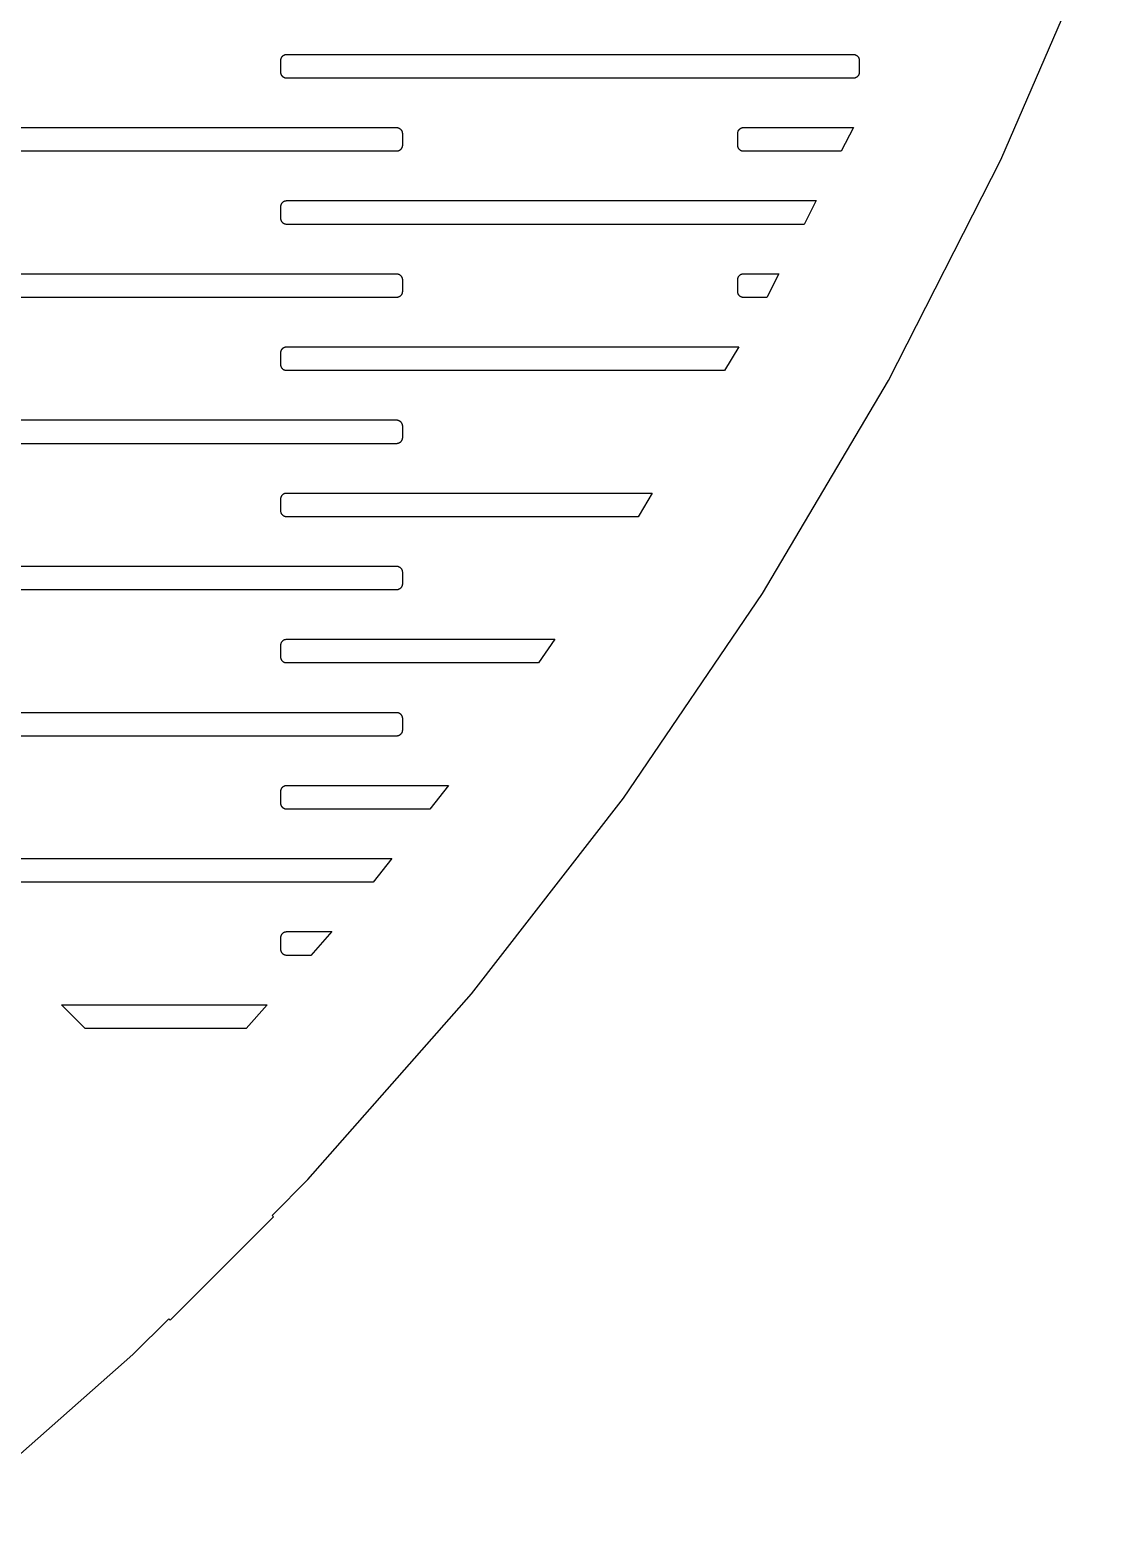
# Model space of a CAD drawing. Header units: metres. Extents: x -216 to 216, y -216 to 216.
# Drawn here: x 141.9 to 200.5, y -166.1 to -84.7 of the extents above; entities that cross this region are included whole.
import ezdxf

# ---------------------------------------------------------------- set-up
doc = ezdxf.new("R2010")
doc.units = ezdxf.units.M

msp = doc.modelspace()

# ---------------------------------------------------------------- linework, layer by layer
for p, q in [((195.078, -91.7968), (200.457, -79.3666)), ((155.678, -86.3268), (155.68, -86.3065)), ((155.678, -86.3472), (155.678, -86.3268)), ((155.68, -86.3065), (155.684, -86.2863)), ((155.684, -86.2863), (155.688, -86.2664)), ((155.688, -86.2664), (155.694, -86.2468)), ((155.694, -86.2468), (155.701, -86.2276)), ((155.701, -86.2276), (155.709, -86.2088)), ((155.709, -86.2088), (155.718, -86.1906)), ((155.718, -86.1906), (155.728, -86.173)), ((155.728, -86.173), (155.74, -86.1562)), ((155.74, -86.1562), (155.752, -86.14)), ((155.752, -86.14), (155.766, -86.1247)), ((155.766, -86.1247), (155.78, -86.1103)), ((155.78, -86.1103), (155.796, -86.0968)), ((155.796, -86.0968), (155.812, -86.0843)), ((155.812, -86.0843), (155.829, -86.0728)), ((155.829, -86.0728), (155.846, -86.0624)), ((155.846, -86.0624), (155.864, -86.0531)), ((155.864, -86.0531), (155.883, -86.045)), ((155.883, -86.045), (155.902, -86.0381)), ((155.902, -86.0381), (155.922, -86.0324)), ((155.922, -86.0324), (155.942, -86.028)), ((155.942, -86.028), (155.962, -86.0248)), ((155.962, -86.0248), (155.982, -86.0228)), ((155.982, -86.0228), (156.003, -86.0222)), ((156.003, -86.0222), (187.003, -86.0222)), ((187.003, -86.0222), (187.023, -86.0228)), ((187.023, -86.0228), (187.044, -86.0248)), ((187.044, -86.0248), (187.064, -86.028)), ((187.064, -86.028), (187.084, -86.0324)), ((187.084, -86.0324), (187.103, -86.0381)), ((187.103, -86.0381), (187.122, -86.045)), ((187.122, -86.045), (187.141, -86.0531)), ((187.141, -86.0531), (187.159, -86.0624)), ((187.159, -86.0624), (187.177, -86.0728)), ((187.177, -86.0728), (187.194, -86.0843)), ((187.194, -86.0843), (187.21, -86.0968)), ((187.21, -86.0968), (187.225, -86.1103)), ((187.225, -86.1103), (187.24, -86.1247)), ((187.24, -86.1247), (187.253, -86.14)), ((187.253, -86.14), (187.266, -86.1562)), ((187.266, -86.1562), (187.277, -86.173)), ((187.277, -86.173), (187.288, -86.1906)), ((187.288, -86.1906), (187.297, -86.2088)), ((187.297, -86.2088), (187.305, -86.2276)), ((187.305, -86.2276), (187.312, -86.2468)), ((187.312, -86.2468), (187.318, -86.2664)), ((187.318, -86.2664), (187.322, -86.2863)), ((187.322, -86.2863), (187.325, -86.3065)), ((187.325, -86.3065), (187.327, -86.3268)), ((187.327, -86.3268), (187.328, -86.3472)), ((155.678, -86.9972), (155.678, -86.3472)), ((155.678, -87.0176), (155.678, -86.9972)), ((155.68, -87.0379), (155.678, -87.0176)), ((155.684, -87.0581), (155.68, -87.0379)), ((155.688, -87.078), (155.684, -87.0581)), ((155.694, -87.0976), (155.688, -87.078)), ((155.701, -87.1168), (155.694, -87.0976)), ((155.709, -87.1356), (155.701, -87.1168)), ((155.718, -87.1538), (155.709, -87.1356)), ((187.297, -87.1356), (187.288, -87.1538)), ((187.305, -87.1168), (187.297, -87.1356)), ((187.312, -87.0976), (187.305, -87.1168)), ((187.318, -87.078), (187.312, -87.0976)), ((187.322, -87.0581), (187.318, -87.078)), ((187.325, -87.0379), (187.322, -87.0581)), ((187.327, -87.0176), (187.325, -87.0379)), ((187.328, -86.9972), (187.327, -87.0176)), ((187.328, -86.3472), (187.328, -86.9972)), ((155.728, -87.1713), (155.718, -87.1538)), ((155.74, -87.1882), (155.728, -87.1713)), ((155.752, -87.2044), (155.74, -87.1882)), ((155.766, -87.2197), (155.752, -87.2044)), ((155.78, -87.2341), (155.766, -87.2197)), ((155.796, -87.2476), (155.78, -87.2341)), ((155.812, -87.2601), (155.796, -87.2476)), ((155.829, -87.2716), (155.812, -87.2601)), ((155.846, -87.282), (155.829, -87.2716)), ((155.864, -87.2913), (155.846, -87.282)), ((155.883, -87.2994), (155.864, -87.2913)), ((155.902, -87.3063), (155.883, -87.2994)), ((155.922, -87.312), (155.902, -87.3063)), ((155.942, -87.3164), (155.922, -87.312)), ((155.962, -87.3196), (155.942, -87.3164)), ((155.982, -87.3215), (155.962, -87.3196)), ((156.003, -87.3222), (155.982, -87.3215)), ((187.003, -87.3222), (156.003, -87.3222)), ((187.023, -87.3215), (187.003, -87.3222)), ((187.044, -87.3196), (187.023, -87.3215)), ((187.064, -87.3164), (187.044, -87.3196)), ((187.084, -87.312), (187.064, -87.3164)), ((187.103, -87.3063), (187.084, -87.312)), ((187.122, -87.2994), (187.103, -87.3063)), ((187.141, -87.2913), (187.122, -87.2994)), ((187.159, -87.282), (187.141, -87.2913)), ((187.177, -87.2716), (187.159, -87.282)), ((187.194, -87.2601), (187.177, -87.2716)), ((187.21, -87.2476), (187.194, -87.2601)), ((187.225, -87.2341), (187.21, -87.2476)), ((187.24, -87.2197), (187.225, -87.2341)), ((187.253, -87.2044), (187.24, -87.2197)), ((187.266, -87.1882), (187.253, -87.2044)), ((187.277, -87.1713), (187.266, -87.1882)), ((187.288, -87.1538), (187.277, -87.1713)), ((137.311, -90.0222), (162.003, -90.0222)), ((162.003, -90.0222), (162.023, -90.0228)), ((162.023, -90.0228), (162.044, -90.0248)), ((162.044, -90.0248), (162.064, -90.028)), ((162.064, -90.028), (162.084, -90.0324)), ((162.084, -90.0324), (162.103, -90.0381)), ((162.103, -90.0381), (162.122, -90.045)), ((162.122, -90.045), (162.141, -90.0531)), ((162.141, -90.0531), (162.159, -90.0624)), ((162.159, -90.0624), (162.177, -90.0728)), ((162.177, -90.0728), (162.194, -90.0843)), ((162.194, -90.0843), (162.21, -90.0968)), ((162.21, -90.0968), (162.225, -90.1103)), ((162.225, -90.1103), (162.24, -90.1247)), ((162.24, -90.1247), (162.253, -90.14)), ((162.253, -90.14), (162.266, -90.1562)), ((162.266, -90.1562), (162.277, -90.173)), ((162.277, -90.173), (162.288, -90.1906)), ((162.288, -90.1906), (162.297, -90.2088)), ((162.297, -90.2088), (162.305, -90.2276)), ((162.305, -90.2276), (162.312, -90.2468)), ((162.312, -90.2468), (162.318, -90.2664)), ((162.318, -90.2664), (162.322, -90.2863)), ((162.322, -90.2863), (162.325, -90.3065)), ((162.325, -90.3065), (162.327, -90.3268)), ((162.327, -90.3268), (162.328, -90.3472)), ((162.328, -90.3472), (162.328, -90.9972)), ((180.678, -90.3268), (180.68, -90.3065)), ((180.678, -90.3472), (180.678, -90.3268)), ((180.678, -90.9972), (180.678, -90.3472)), ((180.68, -90.3065), (180.684, -90.2863)), ((180.684, -90.2863), (180.688, -90.2664)), ((180.688, -90.2664), (180.694, -90.2468)), ((180.694, -90.2468), (180.701, -90.2276)), ((180.701, -90.2276), (180.709, -90.2088)), ((180.709, -90.2088), (180.718, -90.1906)), ((180.718, -90.1906), (180.728, -90.173)), ((180.728, -90.173), (180.74, -90.1562)), ((180.74, -90.1562), (180.752, -90.14)), ((180.752, -90.14), (180.766, -90.1247)), ((180.766, -90.1247), (180.78, -90.1103)), ((180.78, -90.1103), (180.796, -90.0968)), ((180.796, -90.0968), (180.812, -90.0843)), ((180.812, -90.0843), (180.829, -90.0728)), ((180.829, -90.0728), (180.846, -90.0624)), ((180.846, -90.0624), (180.864, -90.0531)), ((180.864, -90.0531), (180.883, -90.045)), ((180.883, -90.045), (180.902, -90.0381)), ((180.902, -90.0381), (180.922, -90.0324)), ((180.922, -90.0324), (180.942, -90.028)), ((180.942, -90.028), (180.962, -90.0248)), ((180.962, -90.0248), (180.982, -90.0228)), ((180.982, -90.0228), (181.003, -90.0222)), ((181.003, -90.0222), (187.008, -90.0222)), ((187.008, -90.0222), (186.346, -91.3222)), ((162.24, -91.2197), (162.225, -91.2341)), ((162.253, -91.2044), (162.24, -91.2197)), ((162.266, -91.1882), (162.253, -91.2044)), ((162.277, -91.1713), (162.266, -91.1882)), ((162.288, -91.1538), (162.277, -91.1713)), ((162.297, -91.1356), (162.288, -91.1538)), ((162.305, -91.1168), (162.297, -91.1356)), ((162.312, -91.0976), (162.305, -91.1168)), ((162.318, -91.078), (162.312, -91.0976)), ((162.322, -91.0581), (162.318, -91.078)), ((162.325, -91.0379), (162.322, -91.0581)), ((162.327, -91.0176), (162.325, -91.0379)), ((162.328, -90.9972), (162.327, -91.0176)), ((180.678, -91.0176), (180.678, -90.9972)), ((180.68, -91.0379), (180.678, -91.0176)), ((180.684, -91.0581), (180.68, -91.0379)), ((180.688, -91.078), (180.684, -91.0581)), ((180.694, -91.0976), (180.688, -91.078)), ((180.701, -91.1168), (180.694, -91.0976)), ((180.709, -91.1356), (180.701, -91.1168)), ((180.718, -91.1538), (180.709, -91.1356)), ((180.728, -91.1713), (180.718, -91.1538)), ((180.74, -91.1882), (180.728, -91.1713)), ((180.752, -91.2044), (180.74, -91.1882)), ((180.766, -91.2197), (180.752, -91.2044)), ((180.78, -91.2341), (180.766, -91.2197)), ((162.003, -91.3222), (136.427, -91.3222)), ((162.023, -91.3215), (162.003, -91.3222)), ((162.044, -91.3196), (162.023, -91.3215)), ((162.064, -91.3164), (162.044, -91.3196)), ((162.084, -91.312), (162.064, -91.3164)), ((162.103, -91.3063), (162.084, -91.312)), ((162.122, -91.2994), (162.103, -91.3063)), ((162.141, -91.2913), (162.122, -91.2994)), ((162.159, -91.282), (162.141, -91.2913)), ((162.177, -91.2716), (162.159, -91.282)), ((162.194, -91.2601), (162.177, -91.2716)), ((162.21, -91.2476), (162.194, -91.2601)), ((162.225, -91.2341), (162.21, -91.2476)), ((180.796, -91.2476), (180.78, -91.2341)), ((180.812, -91.2601), (180.796, -91.2476)), ((180.829, -91.2716), (180.812, -91.2601)), ((180.846, -91.282), (180.829, -91.2716)), ((180.864, -91.2913), (180.846, -91.282)), ((180.883, -91.2994), (180.864, -91.2913)), ((180.902, -91.3063), (180.883, -91.2994)), ((180.922, -91.312), (180.902, -91.3063)), ((180.942, -91.3164), (180.922, -91.312)), ((180.962, -91.3196), (180.942, -91.3164)), ((180.982, -91.3215), (180.962, -91.3196)), ((181.003, -91.3222), (180.982, -91.3215)), ((186.346, -91.3222), (181.003, -91.3222)), ((188.929, -103.865), (195.078, -91.7968)), ((155.678, -94.3268), (155.68, -94.3065)), ((155.678, -94.3472), (155.678, -94.3268)), ((155.678, -94.9972), (155.678, -94.3472)), ((155.68, -94.3065), (155.684, -94.2863)), ((155.684, -94.2863), (155.688, -94.2664)), ((155.688, -94.2664), (155.694, -94.2468)), ((155.694, -94.2468), (155.701, -94.2276)), ((155.701, -94.2276), (155.709, -94.2088)), ((155.709, -94.2088), (155.718, -94.1906)), ((155.718, -94.1906), (155.728, -94.173)), ((155.728, -94.173), (155.74, -94.1562)), ((155.74, -94.1562), (155.752, -94.14)), ((155.752, -94.14), (155.766, -94.1247)), ((155.766, -94.1247), (155.78, -94.1103)), ((155.78, -94.1103), (155.796, -94.0968)), ((155.796, -94.0968), (155.812, -94.0843)), ((155.812, -94.0843), (155.829, -94.0728)), ((155.829, -94.0728), (155.846, -94.0624)), ((155.846, -94.0624), (155.864, -94.0531)), ((155.864, -94.0531), (155.883, -94.045)), ((155.883, -94.045), (155.902, -94.0381)), ((155.902, -94.0381), (155.922, -94.0324)), ((155.922, -94.0324), (155.942, -94.028)), ((155.942, -94.028), (155.962, -94.0248)), ((155.962, -94.0248), (155.982, -94.0228)), ((155.982, -94.0228), (156.003, -94.0222)), ((156.003, -94.0222), (184.97, -94.0222)), ((184.97, -94.0222), (184.308, -95.3222)), ((155.678, -95.0176), (155.678, -94.9972)), ((155.68, -95.0379), (155.678, -95.0176)), ((155.684, -95.0581), (155.68, -95.0379)), ((155.688, -95.078), (155.684, -95.0581)), ((155.694, -95.0976), (155.688, -95.078)), ((155.701, -95.1168), (155.694, -95.0976)), ((155.709, -95.1356), (155.701, -95.1168)), ((155.718, -95.1538), (155.709, -95.1356)), ((155.728, -95.1713), (155.718, -95.1538)), ((155.74, -95.1882), (155.728, -95.1713)), ((155.752, -95.2044), (155.74, -95.1882)), ((155.766, -95.2197), (155.752, -95.2044)), ((155.78, -95.2341), (155.766, -95.2197)), ((155.796, -95.2476), (155.78, -95.2341)), ((155.812, -95.2601), (155.796, -95.2476)), ((155.829, -95.2716), (155.812, -95.2601)), ((155.846, -95.282), (155.829, -95.2716)), ((155.864, -95.2913), (155.846, -95.282)), ((155.883, -95.2994), (155.864, -95.2913)), ((155.902, -95.3063), (155.883, -95.2994)), ((155.922, -95.312), (155.902, -95.3063)), ((155.942, -95.3164), (155.922, -95.312)), ((155.962, -95.3196), (155.942, -95.3164)), ((155.982, -95.3215), (155.962, -95.3196)), ((156.003, -95.3222), (155.982, -95.3215)), ((184.308, -95.3222), (156.003, -95.3222)), ((131.732, -98.0222), (162.003, -98.0222)), ((162.003, -98.0222), (162.023, -98.0228)), ((162.023, -98.0228), (162.044, -98.0248)), ((162.044, -98.0248), (162.064, -98.028)), ((162.064, -98.028), (162.084, -98.0324)), ((162.084, -98.0324), (162.103, -98.0381)), ((162.103, -98.0381), (162.122, -98.045)), ((162.122, -98.045), (162.141, -98.0531)), ((162.141, -98.0531), (162.159, -98.0624)), ((162.159, -98.0624), (162.177, -98.0728)), ((162.177, -98.0728), (162.194, -98.0843)), ((162.194, -98.0843), (162.21, -98.0968)), ((162.21, -98.0968), (162.225, -98.1103)), ((162.225, -98.1103), (162.24, -98.1247)), ((162.24, -98.1247), (162.253, -98.14)), ((162.253, -98.14), (162.266, -98.1562)), ((162.266, -98.1562), (162.277, -98.173)), ((162.277, -98.173), (162.288, -98.1906)), ((162.288, -98.1906), (162.297, -98.2088)), ((162.297, -98.2088), (162.305, -98.2276)), ((162.305, -98.2276), (162.312, -98.2468)), ((162.312, -98.2468), (162.318, -98.2664)), ((162.318, -98.2664), (162.322, -98.2863)), ((162.322, -98.2863), (162.325, -98.3065)), ((162.325, -98.3065), (162.327, -98.3268)), ((162.327, -98.3268), (162.328, -98.3472)), ((162.328, -98.3472), (162.328, -98.9972)), ((180.678, -98.3268), (180.68, -98.3065)), ((180.678, -98.3472), (180.678, -98.3268)), ((180.678, -98.9972), (180.678, -98.3472)), ((180.68, -98.3065), (180.684, -98.2863)), ((180.684, -98.2863), (180.688, -98.2664)), ((180.688, -98.2664), (180.694, -98.2468)), ((180.694, -98.2468), (180.701, -98.2276)), ((180.701, -98.2276), (180.709, -98.2088)), ((180.709, -98.2088), (180.718, -98.1906)), ((180.718, -98.1906), (180.728, -98.173)), ((180.728, -98.173), (180.74, -98.1562)), ((180.74, -98.1562), (180.752, -98.14)), ((180.752, -98.14), (180.766, -98.1247)), ((180.766, -98.1247), (180.78, -98.1103)), ((180.78, -98.1103), (180.796, -98.0968)), ((180.796, -98.0968), (180.812, -98.0843)), ((180.812, -98.0843), (180.829, -98.0728)), ((180.829, -98.0728), (180.846, -98.0624)), ((180.846, -98.0624), (180.864, -98.0531)), ((180.864, -98.0531), (180.883, -98.045)), ((180.883, -98.045), (180.902, -98.0381)), ((180.902, -98.0381), (180.922, -98.0324)), ((180.922, -98.0324), (180.942, -98.028)), ((180.942, -98.028), (180.962, -98.0248)), ((180.962, -98.0248), (180.982, -98.0228)), ((180.982, -98.0228), (181.003, -98.0222)), ((181.003, -98.0222), (182.932, -98.0222)), ((182.932, -98.0222), (182.27, -99.3222)), ((162.003, -99.3222), (131.003, -99.3222)), ((162.023, -99.3215), (162.003, -99.3222)), ((162.044, -99.3196), (162.023, -99.3215)), ((162.064, -99.3164), (162.044, -99.3196)), ((162.084, -99.312), (162.064, -99.3164)), ((162.103, -99.3063), (162.084, -99.312)), ((162.122, -99.2994), (162.103, -99.3063)), ((162.141, -99.2913), (162.122, -99.2994)), ((162.159, -99.282), (162.141, -99.2913)), ((162.177, -99.2716), (162.159, -99.282)), ((162.194, -99.2601), (162.177, -99.2716)), ((162.21, -99.2476), (162.194, -99.2601)), ((162.225, -99.2341), (162.21, -99.2476)), ((162.24, -99.2197), (162.225, -99.2341)), ((162.253, -99.2044), (162.24, -99.2197)), ((162.266, -99.1882), (162.253, -99.2044)), ((162.277, -99.1713), (162.266, -99.1882)), ((162.288, -99.1538), (162.277, -99.1713)), ((162.297, -99.1356), (162.288, -99.1538)), ((162.305, -99.1168), (162.297, -99.1356)), ((162.312, -99.0976), (162.305, -99.1168)), ((162.318, -99.078), (162.312, -99.0976)), ((162.322, -99.0581), (162.318, -99.078)), ((162.325, -99.0379), (162.322, -99.0581)), ((162.327, -99.0176), (162.325, -99.0379)), ((162.328, -98.9972), (162.327, -99.0176)), ((180.678, -99.0176), (180.678, -98.9972)), ((180.68, -99.0379), (180.678, -99.0176)), ((180.684, -99.0581), (180.68, -99.0379)), ((180.688, -99.078), (180.684, -99.0581)), ((180.694, -99.0976), (180.688, -99.078)), ((180.701, -99.1168), (180.694, -99.0976)), ((180.709, -99.1356), (180.701, -99.1168)), ((180.718, -99.1538), (180.709, -99.1356)), ((180.728, -99.1713), (180.718, -99.1538)), ((180.74, -99.1882), (180.728, -99.1713)), ((180.752, -99.2044), (180.74, -99.1882)), ((180.766, -99.2197), (180.752, -99.2044)), ((180.78, -99.2341), (180.766, -99.2197)), ((180.796, -99.2476), (180.78, -99.2341)), ((180.812, -99.2601), (180.796, -99.2476)), ((180.829, -99.2716), (180.812, -99.2601)), ((180.846, -99.282), (180.829, -99.2716)), ((180.864, -99.2913), (180.846, -99.282)), ((180.883, -99.2994), (180.864, -99.2913)), ((180.902, -99.3063), (180.883, -99.2994)), ((180.922, -99.312), (180.902, -99.3063)), ((180.942, -99.3164), (180.922, -99.312)), ((180.962, -99.3196), (180.942, -99.3164)), ((180.982, -99.3215), (180.962, -99.3196)), ((181.003, -99.3222), (180.982, -99.3215)), ((182.27, -99.3222), (181.003, -99.3222)), ((155.678, -102.327), (155.68, -102.306)), ((155.678, -102.347), (155.678, -102.327)), ((155.678, -102.997), (155.678, -102.347)), ((155.68, -102.306), (155.684, -102.286)), ((155.684, -102.286), (155.688, -102.266)), ((155.688, -102.266), (155.694, -102.247)), ((155.694, -102.247), (155.701, -102.228)), ((155.701, -102.228), (155.709, -102.209)), ((155.709, -102.209), (155.718, -102.191)), ((155.718, -102.191), (155.728, -102.173)), ((155.728, -102.173), (155.74, -102.156)), ((155.74, -102.156), (155.752, -102.14)), ((155.752, -102.14), (155.766, -102.125)), ((155.766, -102.125), (155.78, -102.11)), ((155.78, -102.11), (155.796, -102.097)), ((155.796, -102.097), (155.812, -102.084)), ((155.812, -102.084), (155.829, -102.073)), ((155.829, -102.073), (155.846, -102.062)), ((155.846, -102.062), (155.864, -102.053)), ((155.864, -102.053), (155.883, -102.045)), ((155.883, -102.045), (155.902, -102.038)), ((155.902, -102.038), (155.922, -102.032)), ((155.922, -102.032), (155.942, -102.028)), ((155.942, -102.028), (155.962, -102.025)), ((155.962, -102.025), (155.982, -102.023)), ((155.982, -102.023), (156.003, -102.022)), ((156.003, -102.022), (180.729, -102.022)), ((180.729, -102.022), (179.96, -103.322)), ((155.678, -103.018), (155.678, -102.997)), ((155.68, -103.038), (155.678, -103.018)), ((155.684, -103.058), (155.68, -103.038)), ((155.688, -103.078), (155.684, -103.058)), ((155.694, -103.098), (155.688, -103.078)), ((155.701, -103.117), (155.694, -103.098)), ((155.709, -103.136), (155.701, -103.117)), ((155.718, -103.154), (155.709, -103.136)), ((155.728, -103.171), (155.718, -103.154)), ((155.74, -103.188), (155.728, -103.171)), ((155.752, -103.204), (155.74, -103.188)), ((155.766, -103.22), (155.752, -103.204)), ((155.78, -103.234), (155.766, -103.22)), ((155.796, -103.248), (155.78, -103.234)), ((155.812, -103.26), (155.796, -103.248)), ((155.829, -103.272), (155.812, -103.26)), ((155.846, -103.282), (155.829, -103.272)), ((155.864, -103.291), (155.846, -103.282)), ((155.883, -103.299), (155.864, -103.291)), ((155.902, -103.306), (155.883, -103.299)), ((155.922, -103.312), (155.902, -103.306)), ((155.942, -103.316), (155.922, -103.312)), ((155.962, -103.32), (155.942, -103.316)), ((155.982, -103.322), (155.962, -103.32)), ((156.003, -103.322), (155.982, -103.322)), ((179.96, -103.322), (156.003, -103.322)), ((182.035, -115.523), (188.929, -103.865)), ((131.003, -106.022), (162.003, -106.022)), ((162.003, -106.022), (162.023, -106.023)), ((162.023, -106.023), (162.044, -106.025)), ((162.044, -106.025), (162.064, -106.028)), ((162.064, -106.028), (162.084, -106.032)), ((162.084, -106.032), (162.103, -106.038)), ((162.103, -106.038), (162.122, -106.045)), ((162.122, -106.045), (162.141, -106.053)), ((162.141, -106.053), (162.159, -106.062)), ((162.159, -106.062), (162.177, -106.073)), ((162.177, -106.073), (162.194, -106.084)), ((162.194, -106.084), (162.21, -106.097)), ((162.21, -106.097), (162.225, -106.11)), ((162.225, -106.11), (162.24, -106.125)), ((162.24, -106.125), (162.253, -106.14)), ((162.253, -106.14), (162.266, -106.156)), ((162.266, -106.156), (162.277, -106.173)), ((162.277, -106.173), (162.288, -106.191)), ((162.288, -106.191), (162.297, -106.209)), ((162.297, -106.209), (162.305, -106.228)), ((162.305, -106.228), (162.312, -106.247)), ((162.312, -106.247), (162.318, -106.266)), ((162.318, -106.266), (162.322, -106.286)), ((162.322, -106.286), (162.325, -106.306)), ((162.325, -106.306), (162.327, -106.327)), ((162.327, -106.327), (162.328, -106.347)), ((162.328, -106.347), (162.328, -106.997)), ((162.003, -107.322), (131.003, -107.322)), ((162.023, -107.322), (162.003, -107.322)), ((162.044, -107.32), (162.023, -107.322)), ((162.064, -107.316), (162.044, -107.32)), ((162.084, -107.312), (162.064, -107.316)), ((162.103, -107.306), (162.084, -107.312)), ((162.122, -107.299), (162.103, -107.306)), ((162.141, -107.291), (162.122, -107.299)), ((162.159, -107.282), (162.141, -107.291)), ((162.177, -107.272), (162.159, -107.282)), ((162.194, -107.26), (162.177, -107.272)), ((162.21, -107.248), (162.194, -107.26)), ((162.225, -107.234), (162.21, -107.248)), ((162.24, -107.22), (162.225, -107.234)), ((162.253, -107.204), (162.24, -107.22)), ((162.266, -107.188), (162.253, -107.204)), ((162.277, -107.171), (162.266, -107.188)), ((162.288, -107.154), (162.277, -107.171)), ((162.297, -107.136), (162.288, -107.154)), ((162.305, -107.117), (162.297, -107.136)), ((162.312, -107.098), (162.305, -107.117)), ((162.318, -107.078), (162.312, -107.098)), ((162.322, -107.058), (162.318, -107.078)), ((162.325, -107.038), (162.322, -107.058)), ((162.327, -107.018), (162.325, -107.038)), ((162.328, -106.997), (162.327, -107.018)), ((155.678, -110.327), (155.68, -110.306)), ((155.678, -110.347), (155.678, -110.327)), ((155.678, -110.997), (155.678, -110.347)), ((155.68, -110.306), (155.684, -110.286)), ((155.684, -110.286), (155.688, -110.266)), ((155.688, -110.266), (155.694, -110.247)), ((155.694, -110.247), (155.701, -110.228)), ((155.701, -110.228), (155.709, -110.209)), ((155.709, -110.209), (155.718, -110.191)), ((155.718, -110.191), (155.728, -110.173)), ((155.728, -110.173), (155.74, -110.156)), ((155.74, -110.156), (155.752, -110.14)), ((155.752, -110.14), (155.766, -110.125)), ((155.766, -110.125), (155.78, -110.11)), ((155.78, -110.11), (155.796, -110.097)), ((155.796, -110.097), (155.812, -110.084)), ((155.812, -110.084), (155.829, -110.073)), ((155.829, -110.073), (155.846, -110.062)), ((155.846, -110.062), (155.864, -110.053)), ((155.864, -110.053), (155.883, -110.045)), ((155.883, -110.045), (155.902, -110.038)), ((155.902, -110.038), (155.922, -110.032)), ((155.922, -110.032), (155.942, -110.028)), ((155.942, -110.028), (155.962, -110.025)), ((155.962, -110.025), (155.982, -110.023)), ((155.982, -110.023), (156.003, -110.022)), ((156.003, -110.022), (175.998, -110.022)), ((175.998, -110.022), (175.28, -111.236)), ((155.678, -111.018), (155.678, -110.997)), ((155.68, -111.038), (155.678, -111.018)), ((155.684, -111.058), (155.68, -111.038)), ((155.688, -111.078), (155.684, -111.058)), ((155.694, -111.098), (155.688, -111.078)), ((155.701, -111.117), (155.694, -111.098)), ((155.709, -111.136), (155.701, -111.117)), ((155.718, -111.154), (155.709, -111.136)), ((155.728, -111.171), (155.718, -111.154)), ((155.74, -111.188), (155.728, -111.171)), ((155.752, -111.204), (155.74, -111.188)), ((155.766, -111.22), (155.752, -111.204)), ((155.78, -111.234), (155.766, -111.22)), ((155.796, -111.248), (155.78, -111.234)), ((155.812, -111.26), (155.796, -111.248)), ((155.829, -111.272), (155.812, -111.26)), ((155.846, -111.282), (155.829, -111.272)), ((155.864, -111.291), (155.846, -111.282)), ((155.883, -111.299), (155.864, -111.291)), ((155.902, -111.306), (155.883, -111.299)), ((155.922, -111.312), (155.902, -111.306)), ((155.942, -111.316), (155.922, -111.312)), ((155.962, -111.32), (155.942, -111.316)), ((155.982, -111.322), (155.962, -111.32)), ((156.003, -111.322), (155.982, -111.322)), ((175.222, -111.322), (156.003, -111.322)), ((175.28, -111.236), (175.222, -111.322)), ((131.003, -114.022), (162.003, -114.022)), ((162.003, -114.022), (162.023, -114.023)), ((162.023, -114.023), (162.044, -114.025)), ((162.044, -114.025), (162.064, -114.028)), ((162.064, -114.028), (162.084, -114.032)), ((162.084, -114.032), (162.103, -114.038)), ((162.103, -114.038), (162.122, -114.045)), ((162.122, -114.045), (162.141, -114.053)), ((162.141, -114.053), (162.159, -114.062)), ((162.159, -114.062), (162.177, -114.073)), ((162.177, -114.073), (162.194, -114.084)), ((162.194, -114.084), (162.21, -114.097)), ((162.21, -114.097), (162.225, -114.11)), ((162.225, -114.11), (162.24, -114.125)), ((162.24, -114.125), (162.253, -114.14)), ((162.253, -114.14), (162.266, -114.156)), ((162.266, -114.156), (162.277, -114.173)), ((162.277, -114.173), (162.288, -114.191)), ((162.288, -114.191), (162.297, -114.209)), ((162.297, -114.209), (162.305, -114.228)), ((162.305, -114.228), (162.312, -114.247)), ((162.312, -114.247), (162.318, -114.266)), ((162.318, -114.266), (162.322, -114.286)), ((162.322, -114.286), (162.325, -114.306)), ((162.325, -114.306), (162.327, -114.327)), ((162.327, -114.327), (162.328, -114.347)), ((162.328, -114.347), (162.328, -114.997)), ((162.003, -115.322), (131.003, -115.322)), ((162.023, -115.322), (162.003, -115.322)), ((162.044, -115.32), (162.023, -115.322)), ((162.064, -115.316), (162.044, -115.32)), ((162.084, -115.312), (162.064, -115.316)), ((162.103, -115.306), (162.084, -115.312)), ((162.122, -115.299), (162.103, -115.306)), ((162.141, -115.291), (162.122, -115.299)), ((162.159, -115.282), (162.141, -115.291)), ((162.177, -115.272), (162.159, -115.282)), ((162.194, -115.26), (162.177, -115.272)), ((162.21, -115.248), (162.194, -115.26)), ((162.225, -115.234), (162.21, -115.248)), ((162.24, -115.22), (162.225, -115.234)), ((162.253, -115.204), (162.24, -115.22)), ((162.266, -115.188), (162.253, -115.204)), ((162.277, -115.171), (162.266, -115.188)), ((162.288, -115.154), (162.277, -115.171)), ((162.297, -115.136), (162.288, -115.154)), ((162.305, -115.117), (162.297, -115.136)), ((162.312, -115.098), (162.305, -115.117)), ((162.318, -115.078), (162.312, -115.098)), ((162.322, -115.058), (162.318, -115.078)), ((162.325, -115.038), (162.322, -115.058)), ((162.327, -115.018), (162.325, -115.038)), ((162.328, -114.997), (162.327, -115.018)), ((174.422, -126.725), (182.035, -115.523)), ((155.78, -118.11), (155.796, -118.097)), ((155.796, -118.097), (155.812, -118.084)), ((155.812, -118.084), (155.829, -118.073)), ((155.829, -118.073), (155.846, -118.062)), ((155.846, -118.062), (155.864, -118.053)), ((155.864, -118.053), (155.883, -118.045)), ((155.883, -118.045), (155.902, -118.038)), ((155.902, -118.038), (155.922, -118.032)), ((155.922, -118.032), (155.942, -118.028)), ((155.942, -118.028), (155.962, -118.025)), ((155.962, -118.025), (155.982, -118.023)), ((155.982, -118.023), (156.003, -118.022)), ((156.003, -118.022), (170.668, -118.022)), ((170.668, -118.022), (169.785, -119.322)), ((155.678, -118.327), (155.68, -118.306)), ((155.678, -118.347), (155.678, -118.327)), ((155.678, -118.997), (155.678, -118.347)), ((155.68, -118.306), (155.684, -118.286)), ((155.684, -118.286), (155.688, -118.266)), ((155.688, -118.266), (155.694, -118.247)), ((155.694, -118.247), (155.701, -118.228)), ((155.701, -118.228), (155.709, -118.209)), ((155.709, -118.209), (155.718, -118.191)), ((155.718, -118.191), (155.728, -118.173)), ((155.728, -118.173), (155.74, -118.156)), ((155.74, -118.156), (155.752, -118.14)), ((155.752, -118.14), (155.766, -118.125)), ((155.766, -118.125), (155.78, -118.11)), ((155.678, -119.018), (155.678, -118.997)), ((155.68, -119.038), (155.678, -119.018)), ((155.684, -119.058), (155.68, -119.038)), ((155.688, -119.078), (155.684, -119.058)), ((155.694, -119.098), (155.688, -119.078)), ((155.701, -119.117), (155.694, -119.098)), ((155.709, -119.136), (155.701, -119.117)), ((155.718, -119.154), (155.709, -119.136)), ((155.728, -119.171), (155.718, -119.154)), ((155.74, -119.188), (155.728, -119.171)), ((155.752, -119.204), (155.74, -119.188)), ((155.766, -119.22), (155.752, -119.204)), ((155.78, -119.234), (155.766, -119.22)), ((155.796, -119.248), (155.78, -119.234)), ((155.812, -119.26), (155.796, -119.248)), ((155.829, -119.272), (155.812, -119.26)), ((155.846, -119.282), (155.829, -119.272)), ((155.864, -119.291), (155.846, -119.282)), ((155.883, -119.299), (155.864, -119.291)), ((155.902, -119.306), (155.883, -119.299)), ((155.922, -119.312), (155.902, -119.306)), ((155.942, -119.316), (155.922, -119.312)), ((155.962, -119.32), (155.942, -119.316)), ((155.982, -119.322), (155.962, -119.32)), ((156.003, -119.322), (155.982, -119.322)), ((169.785, -119.322), (156.003, -119.322)), ((131.003, -122.022), (162.003, -122.022)), ((162.003, -122.022), (162.023, -122.023)), ((162.023, -122.023), (162.044, -122.025)), ((162.044, -122.025), (162.064, -122.028)), ((162.064, -122.028), (162.084, -122.032)), ((162.084, -122.032), (162.103, -122.038)), ((162.103, -122.038), (162.122, -122.045)), ((162.122, -122.045), (162.141, -122.053)), ((162.141, -122.053), (162.159, -122.062)), ((162.159, -122.062), (162.177, -122.073)), ((162.177, -122.073), (162.194, -122.084)), ((162.194, -122.084), (162.21, -122.097)), ((162.21, -122.097), (162.225, -122.11)), ((162.225, -122.11), (162.24, -122.125)), ((162.24, -122.125), (162.253, -122.14)), ((162.253, -122.14), (162.266, -122.156)), ((162.266, -122.156), (162.277, -122.173)), ((162.277, -122.173), (162.288, -122.191)), ((162.288, -122.191), (162.297, -122.209)), ((162.297, -122.209), (162.305, -122.228)), ((162.305, -122.228), (162.312, -122.247)), ((162.312, -122.247), (162.318, -122.266)), ((162.318, -122.266), (162.322, -122.286)), ((162.322, -122.286), (162.325, -122.306)), ((162.325, -122.306), (162.327, -122.327)), ((162.327, -122.327), (162.328, -122.347)), ((162.328, -122.347), (162.328, -122.997)), ((162.003, -123.322), (131.003, -123.322)), ((162.023, -123.322), (162.003, -123.322)), ((162.044, -123.32), (162.023, -123.322)), ((162.064, -123.316), (162.044, -123.32)), ((162.084, -123.312), (162.064, -123.316)), ((162.103, -123.306), (162.084, -123.312)), ((162.122, -123.299), (162.103, -123.306)), ((162.141, -123.291), (162.122, -123.299)), ((162.159, -123.282), (162.141, -123.291)), ((162.177, -123.272), (162.159, -123.282)), ((162.194, -123.26), (162.177, -123.272)), ((162.21, -123.248), (162.194, -123.26)), ((162.225, -123.234), (162.21, -123.248)), ((162.24, -123.22), (162.225, -123.234)), ((162.253, -123.204), (162.24, -123.22)), ((162.266, -123.188), (162.253, -123.204)), ((162.277, -123.171), (162.266, -123.188)), ((162.288, -123.154), (162.277, -123.171)), ((162.297, -123.136), (162.288, -123.154)), ((162.305, -123.117), (162.297, -123.136)), ((162.312, -123.098), (162.305, -123.117)), ((162.318, -123.078), (162.312, -123.098)), ((162.322, -123.058), (162.318, -123.078)), ((162.325, -123.038), (162.322, -123.058)), ((162.327, -123.018), (162.325, -123.038)), ((162.328, -122.997), (162.327, -123.018)), ((155.694, -126.247), (155.701, -126.228)), ((155.701, -126.228), (155.709, -126.209)), ((155.709, -126.209), (155.718, -126.191)), ((155.718, -126.191), (155.728, -126.173)), ((155.728, -126.173), (155.74, -126.156)), ((155.74, -126.156), (155.752, -126.14)), ((155.752, -126.14), (155.766, -126.125)), ((155.766, -126.125), (155.78, -126.11)), ((155.78, -126.11), (155.796, -126.097)), ((155.796, -126.097), (155.812, -126.084)), ((155.812, -126.084), (155.829, -126.073)), ((155.829, -126.073), (155.846, -126.062)), ((155.846, -126.062), (155.864, -126.053)), ((155.864, -126.053), (155.883, -126.045)), ((155.883, -126.045), (155.902, -126.038)), ((155.902, -126.038), (155.922, -126.032)), ((155.922, -126.032), (155.942, -126.028)), ((155.942, -126.028), (155.962, -126.025)), ((155.962, -126.025), (155.982, -126.023)), ((155.982, -126.023), (156.003, -126.022)), ((156.003, -126.022), (164.847, -126.022)), ((164.847, -126.022), (163.839, -127.322)), ((155.678, -126.327), (155.68, -126.306)), ((155.678, -126.347), (155.678, -126.327)), ((155.678, -126.997), (155.678, -126.347)), ((155.678, -127.018), (155.678, -126.997)), ((155.68, -127.038), (155.678, -127.018)), ((155.68, -126.306), (155.684, -126.286)), ((155.684, -127.058), (155.68, -127.038)), ((155.684, -126.286), (155.688, -126.266)), ((155.688, -127.078), (155.684, -127.058)), ((155.688, -126.266), (155.694, -126.247)), ((166.12, -137.427), (174.422, -126.725)), ((155.694, -127.098), (155.688, -127.078)), ((155.701, -127.117), (155.694, -127.098)), ((155.709, -127.136), (155.701, -127.117)), ((155.718, -127.154), (155.709, -127.136)), ((155.728, -127.171), (155.718, -127.154)), ((155.74, -127.188), (155.728, -127.171)), ((155.752, -127.204), (155.74, -127.188)), ((155.766, -127.22), (155.752, -127.204)), ((155.78, -127.234), (155.766, -127.22)), ((155.796, -127.248), (155.78, -127.234)), ((155.812, -127.26), (155.796, -127.248)), ((155.829, -127.272), (155.812, -127.26)), ((155.846, -127.282), (155.829, -127.272)), ((155.864, -127.291), (155.846, -127.282)), ((155.883, -127.299), (155.864, -127.291)), ((155.902, -127.306), (155.883, -127.299)), ((155.922, -127.312), (155.902, -127.306)), ((155.942, -127.316), (155.922, -127.312)), ((155.962, -127.32), (155.942, -127.316)), ((155.982, -127.322), (155.962, -127.32)), ((156.003, -127.322), (155.982, -127.322)), ((163.839, -127.322), (156.003, -127.322)), ((135.679, -130.022), (161.745, -130.022)), ((161.745, -130.022), (160.736, -131.322)), ((160.736, -131.322), (136.979, -131.322)), ((155.678, -134.327), (155.68, -134.306)), ((155.678, -134.347), (155.678, -134.327)), ((155.678, -134.997), (155.678, -134.347)), ((155.68, -134.306), (155.684, -134.286)), ((155.684, -134.286), (155.688, -134.266)), ((155.688, -134.266), (155.694, -134.247)), ((155.694, -134.247), (155.701, -134.228)), ((155.701, -134.228), (155.709, -134.209)), ((155.709, -134.209), (155.718, -134.191)), ((155.718, -134.191), (155.728, -134.173)), ((155.728, -134.173), (155.74, -134.156)), ((155.74, -134.156), (155.752, -134.14)), ((155.752, -134.14), (155.766, -134.125)), ((155.766, -134.125), (155.78, -134.11)), ((155.78, -134.11), (155.796, -134.097)), ((155.796, -134.097), (155.812, -134.084)), ((155.812, -134.084), (155.829, -134.073)), ((155.829, -134.073), (155.846, -134.062)), ((155.846, -134.062), (155.864, -134.053)), ((155.864, -134.053), (155.883, -134.045)), ((155.883, -134.045), (155.902, -134.038)), ((155.902, -134.038), (155.922, -134.032)), ((155.922, -134.032), (155.942, -134.028)), ((155.942, -134.028), (155.962, -134.025)), ((155.962, -134.025), (155.982, -134.023)), ((155.982, -134.023), (156.003, -134.022)), ((156.003, -134.022), (158.462, -134.022)), ((158.462, -134.022), (157.316, -135.322)), ((155.678, -135.018), (155.678, -134.997)), ((155.68, -135.038), (155.678, -135.018)), ((155.684, -135.058), (155.68, -135.038)), ((155.688, -135.078), (155.684, -135.058)), ((155.694, -135.098), (155.688, -135.078)), ((155.701, -135.117), (155.694, -135.098)), ((155.709, -135.136), (155.701, -135.117)), ((155.718, -135.154), (155.709, -135.136)), ((155.728, -135.171), (155.718, -135.154)), ((155.74, -135.188), (155.728, -135.171)), ((155.752, -135.204), (155.74, -135.188)), ((155.766, -135.22), (155.752, -135.204)), ((155.78, -135.234), (155.766, -135.22)), ((155.796, -135.248), (155.78, -135.234)), ((155.812, -135.26), (155.796, -135.248)), ((155.829, -135.272), (155.812, -135.26)), ((155.846, -135.282), (155.829, -135.272)), ((155.864, -135.291), (155.846, -135.282)), ((155.883, -135.299), (155.864, -135.291)), ((155.902, -135.306), (155.883, -135.299)), ((155.922, -135.312), (155.902, -135.306)), ((155.942, -135.316), (155.922, -135.312)), ((155.962, -135.32), (155.942, -135.316)), ((155.982, -135.322), (155.962, -135.32)), ((156.003, -135.322), (155.982, -135.322)), ((157.316, -135.322), (156.003, -135.322)), ((157.164, -147.586), (166.12, -137.427)), ((144.979, -139.322), (143.679, -138.022)), ((143.679, -138.022), (154.936, -138.022)), ((154.936, -138.022), (153.79, -139.322)), ((153.79, -139.322), (144.979, -139.322)), ((155.203, -149.547), (157.164, -147.586)), ((149.622, -155.279), (155.279, -149.622)), ((155.279, -149.622), (155.203, -149.547)), ((147.586, -157.164), (149.547, -155.203)), ((149.547, -155.203), (149.622, -155.279)), ((137.427, -166.12), (147.586, -157.164))]:
    msp.add_line(p, q)

doc.saveas('drawing.dxf')
